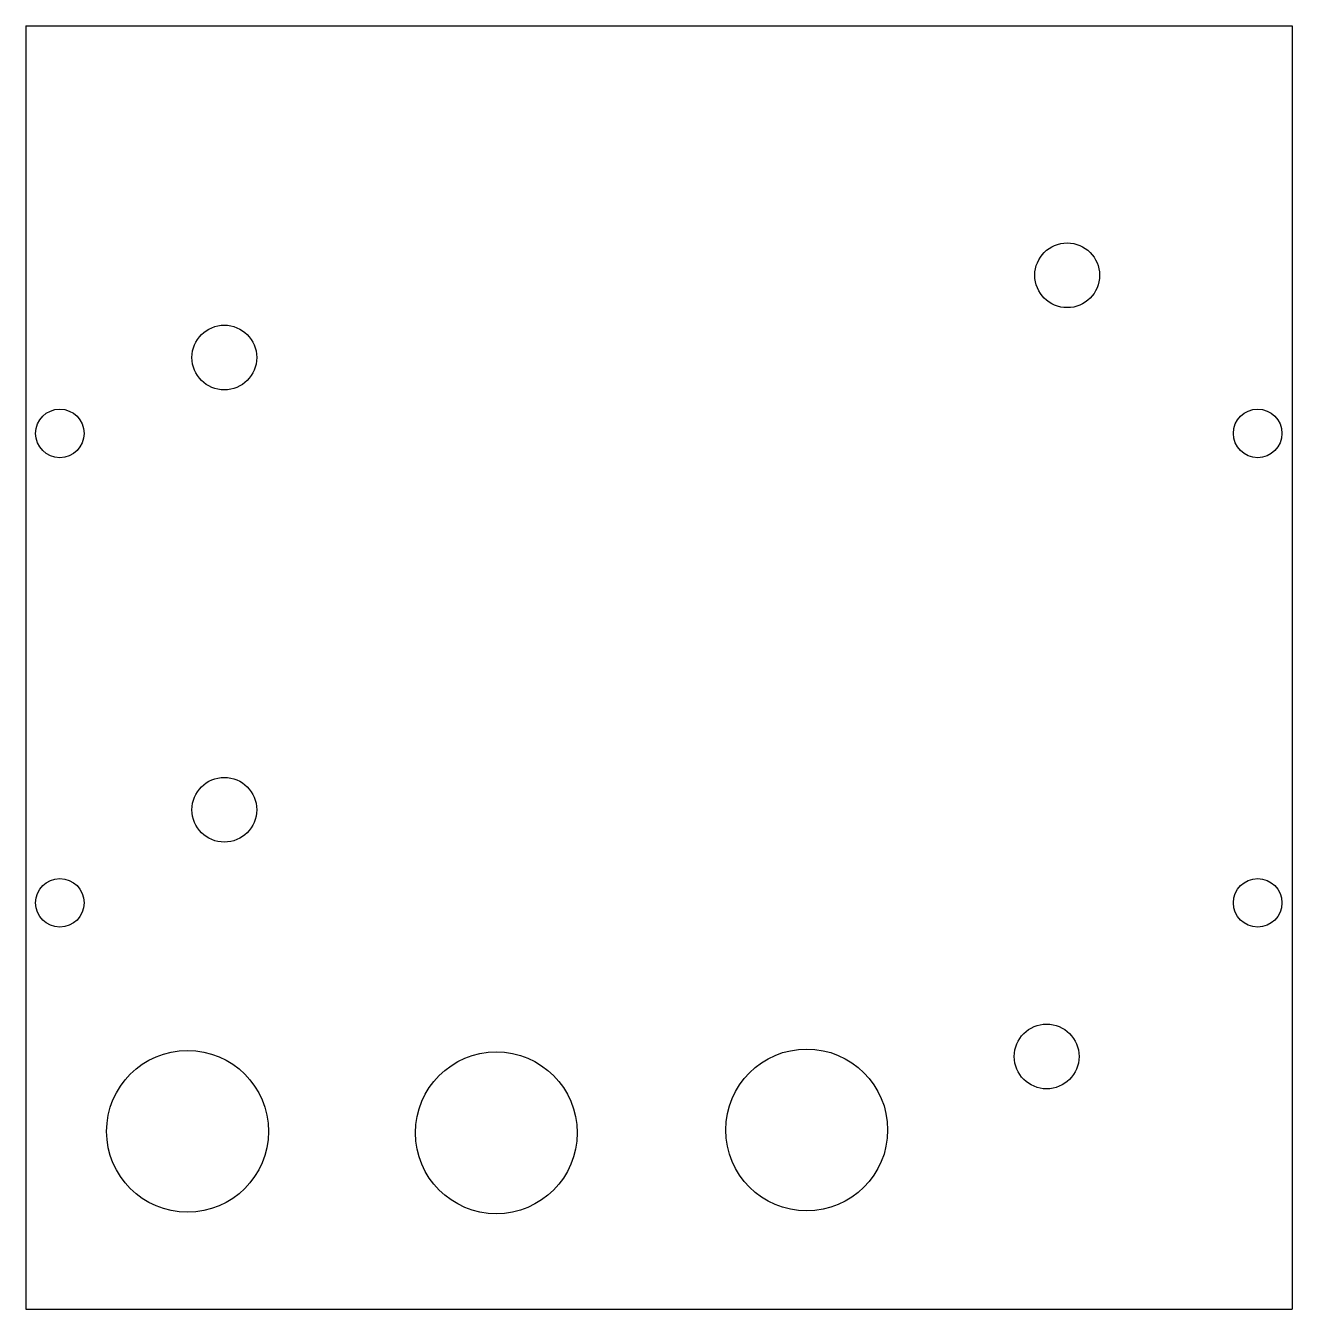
# Model space of a CAD drawing. Header units: millimetres. Extents: x -38.9 to 39.3, y -39.3 to 40.
import ezdxf

# ---------------------------------------------------------------- set-up
doc = ezdxf.new("R2010")
doc.units = ezdxf.units.MM

msp = doc.modelspace()

# ---------------------------------------------------------------- linework, layer by layer
at = {"color": 7, "linetype": 'Continuous'}
for p, q in [((-38.949, 40.002), (39.301, 40.002)), ((-38.949, 40.002), (-38.949, -39.298)), ((39.301, 40.002), (39.301, -39.298)), ((-38.949, -39.298), (39.301, -39.298))]:
    msp.add_line(p, q, dxfattribs=at)
for centre, radius in [((25.393, 24.582), 2), ((-26.677, 19.502), 2), ((-36.838, 14.814), 1.5), ((37.162, 14.814), 1.5), ((-26.677, -8.438), 2), ((-36.838, -14.186), 1.5), ((37.162, -14.186), 1.5), ((24.123, -23.678), 2), ((-28.949, -28.304), 5), ((-9.875, -28.394), 5), ((9.301, -28.217), 5)]:
    msp.add_circle(centre, radius, dxfattribs=at)

doc.saveas('drawing.dxf')
